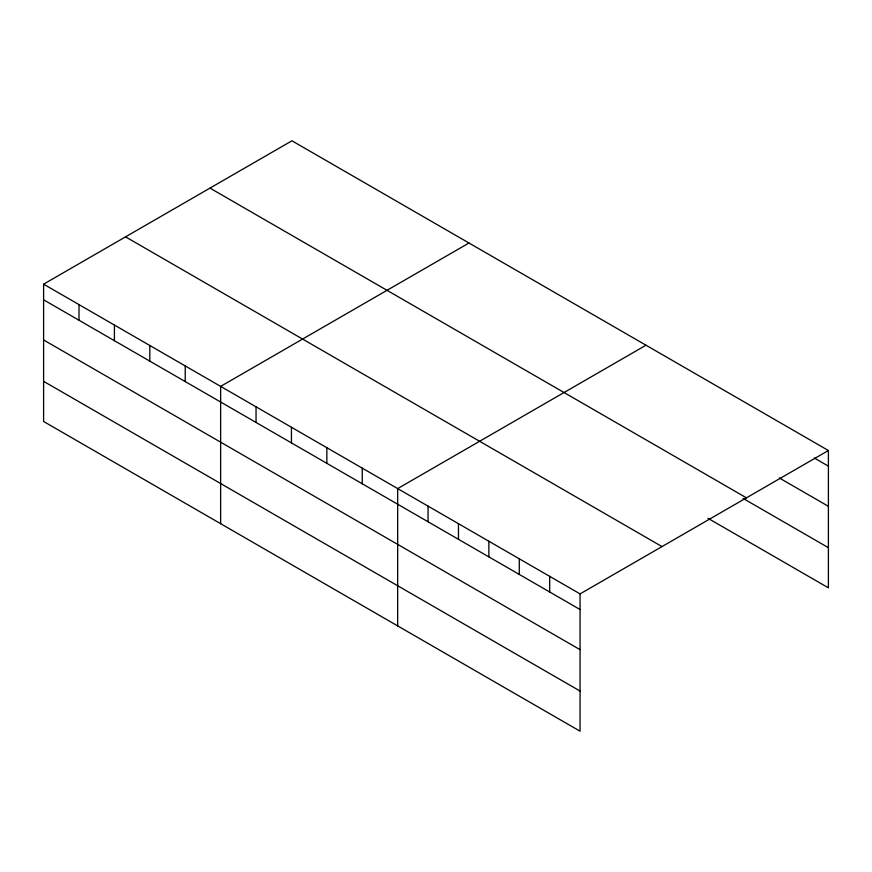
<?xml version="1.0" encoding="UTF-8"?>
<svg xmlns="http://www.w3.org/2000/svg" width="872" height="872" viewBox="0 0 872 872"><rect width="100%" height="100%" fill="white"/><g stroke="black" fill="none" stroke-linecap="round" stroke-linejoin="round"><path stroke-width="1.31" d="M707.966 518.295L828.4 587.826L828.4 450.519L291.935 140.795L43.6 284.174L43.6 421.481L580.065 731.205L580.065 593.897L43.6 284.174M468.973 243.005L220.638 386.383L220.638 523.691M645.999 345.214L397.665 488.593L397.665 625.9M580.065 593.897L828.4 450.519M814.372 458.051L828.4 466.149M779.296 477.954L828.4 506.305M209.989 188.112L746.454 497.836M743.042 498.403L828.4 547.681M125.546 236.857L662.012 546.581M43.6 299.805L580.065 609.528M43.6 339.96L580.065 649.684M43.6 381.326L580.065 691.049M549.665 576.348L549.665 591.979M519.265 558.788L519.265 574.43M488.865 541.24L488.865 556.881M458.465 523.691L458.465 539.321M428.065 506.142L428.065 521.772M362.262 468.144L362.262 483.786M326.858 447.707L326.858 463.337M291.444 427.269L291.444 442.9M256.041 406.821L256.041 422.451M185.224 365.935L185.224 381.576M149.821 345.497L149.821 361.128M114.417 325.06L114.417 340.69M79.003 304.611L79.003 320.242"/></g></svg>
